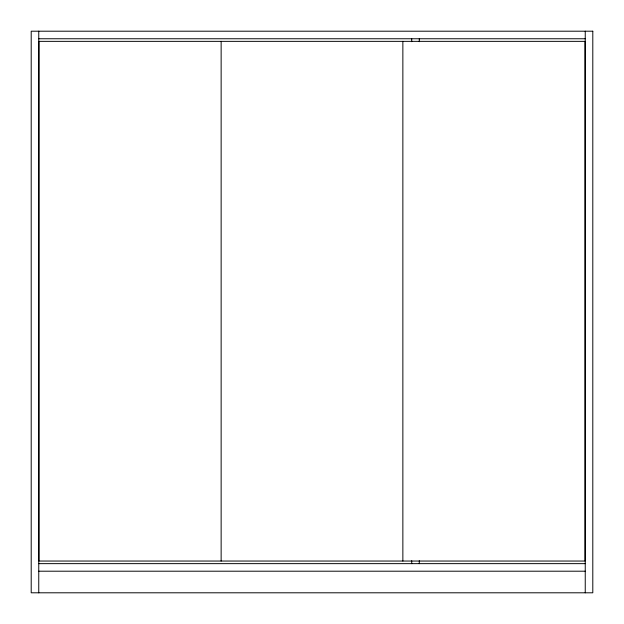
<?xml version="1.0" encoding="UTF-8"?>
<svg xmlns="http://www.w3.org/2000/svg" width="624" height="624" viewBox="0 0 624 624"><rect width="100%" height="100%" fill="white"/><g stroke="black" fill="none" stroke-linecap="round" stroke-linejoin="round"><path stroke-width="0.94" d="M38.758 38.758L585.242 38.758M38.758 563.644L585.242 563.644M38.758 571.202L585.242 571.202M585.242 31.2L585.242 592.8M419.281 38.758L419.281 41.683M419.281 560.719L419.281 563.644M411.723 38.758L411.723 41.683M411.723 560.719L411.723 563.644M402.862 41.356L402.862 561.046M221.138 41.356L221.138 561.046M38.758 31.2L38.758 592.8M592.8 31.2L31.2 31.2L31.2 592.8L592.8 592.8L592.8 31.2M585.023 41.356L38.977 41.356L38.977 561.046L585.023 561.046L585.023 41.356"/></g></svg>
